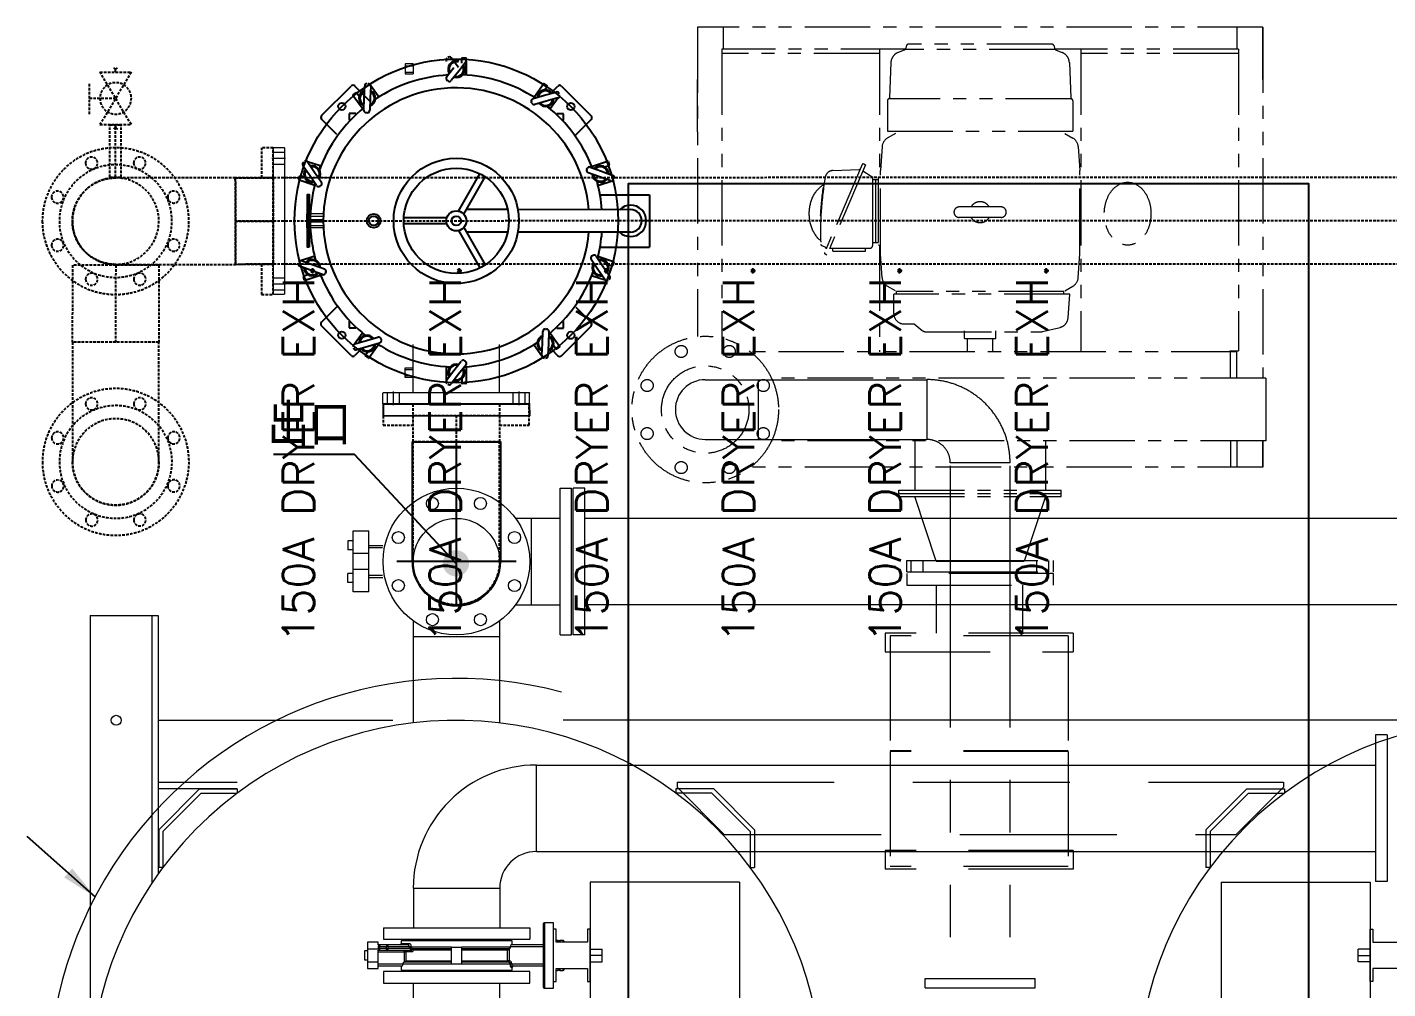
# Model space of a CAD drawing. Extents: x 0 to 160756, y 0 to 229247.
# Drawn here: x 54862 to 57461, y 101163 to 102999 of the extents above; entities that cross this region are included whole.
import ezdxf
from ezdxf.xclip import XClip

# ---------------------------------------------------------------- set-up
doc = ezdxf.new("R2010")
doc.units = 0
doc.header["$LTSCALE"] = 10
doc.header["$XCLIPFRAME"] = 2
for name, pattern in [('XCM7P30CDA$0$DASHED', [0.75, 0.5, -0.25]), ('XCM7Q30CDA-200K$0$ACAD_ISO04W100', [30, 24, -3, 0, -3]), ('XCM7Q30CDA-200K$0$CENTER', [50.8, 31.75, -6.35, 6.35, -6.35]), ('XCM7Q30CDA-200K$0$DASHED2', [9.525, 6.35, -3.175]), ('XCM7Q30CDA-200K$0$DASHEDX2', [1.5, 1, -0.5]), ('XCM7Q30CDA-200K$0$PHANTOM', [2.5, 1.25, -0.25, 0.25, -0.25, 0.25, -0.25]), ('XCM7Q30CDA-200K$0$PHANTOMX2', [5, 2.5, -0.5, 0.5, -0.5, 0.5, -0.5])]:
    doc.linetypes.add(name, pattern=pattern)
for name, color, linetype in [('H12設備棟3F$0$\uf4c9\ue50a', 252, 'Continuous'), ('XCM7P30CDA$0$U-CDA-PIPE', 252, 'Continuous'), ('XCM7P30CDA$0$U-CDA-TXT-01', 252, 'Continuous'), ('XCM7Q30CDA-200K$0$UER-FUTUER', 9, 'Continuous'), ('XCM7Q30CDA-200K$0$圖層1', 1, 'Continuous')]:
    doc.layers.add(name, color=color, linetype=linetype)
doc.styles.add('XCM7P30CDA$0$aa-txt', font='simplex.shx', dxfattribs={"width": 0.8, "bigfont": 'chineset.shx'})
doc.styles.add('XCM7Q30CDA-200K$0$Standard', font='txt.shx', dxfattribs={"bigfont": 'chineset.shx'})
doc.dimstyles.new('XCM7Q30CDA-200K$0$STANDARD', dxfattribs={"dimtxt": 0.18, "dimasz": 0.18, "dimexe": 0.18, "dimexo": 0.0625, "dimgap": 0.09, "dimtad": 0, "dimtih": 1, "dimtoh": 1, "dimdec": 4, "dimzin": 0, "dimdsep": 46, "dimtxsty": 'XCM7Q30CDA-200K$0$Standard', "dimcen": 0.09, "dimadec": 0, "dimazin": 0, "dimtfac": 1, "dimtdec": 4, "dimtofl": 0, "dimtmove": 0, "dimatfit": 3, "dimfxl": 1, "dimtolj": 1, "dimtzin": 0, "dimarcsym": 0})

# ---------------------------------------------------------------- blocks, each defined once
blk = doc.blocks.new('H12設備棟3F')
at = {"layer": 'H12設備棟3F$0$\uf4c9\ue50a'}
blk.add_lwpolyline([(57310.2, 100200.3), (57310.2, 102700.3), (56010.2, 102700.3), (56010.2, 100200.3)], close=True, dxfattribs=at)
blk = doc.blocks.new('XCM7Q30CDA-200K$0$A$C24B86186')
at = {"color": 1, "linetype": 'XCM7Q30CDA-200K$0$CENTER'}
for p, q in [((0, 113.903125), (0, -113.903125)), ((84.1375, 0), (-228.6, 0))]:
    blk.add_line(p, q, dxfattribs=at)
at = {"color": 0}
blk.add_lwpolyline([(0, -84.1375), (-228.6, -84.1375), (-228.6, 84.1375), (0, 84.1375)], dxfattribs=at)
blk.add_arc((0, 0), 84.1375, 270, 90, dxfattribs=at)
blk = doc.blocks.new('XCM7Q30CDA-200K$0$6F10K側')
at = {"layer": 'XCM7Q30CDA-200K$0$圖層1', "linetype": 'XCM7Q30CDA-200K$0$ACAD_ISO04W100', "lineweight": 13}
for p, q in [((20, 26), (20, 0)), ((260, 26), (260, 0))]:
    blk.add_line(p, q, dxfattribs=at)
at = {"layer": 'XCM7Q30CDA-200K$0$圖層1', "linetype": 'ByBlock', "lineweight": 13}
for p, q in [((0, 23), (0, 3)), ((280, 23), (280, 3))]:
    blk.add_line(p, q, dxfattribs=at)
at = {"layer": 'XCM7Q30CDA-200K$0$圖層1', "lineweight": 13}
for p, q in [((1, 24), (279, 24)), ((1, 2), (279, 2)), ((57.4, 2), (57.4, -89.8)), ((222.6, 2), (222.6, -89.8))]:
    blk.add_line(p, q, dxfattribs=at)
at = {"layer": 'XCM7Q30CDA-200K$0$圖層1', "linetype": 'XCM7Q30CDA-200K$0$DASHED2', "lineweight": 13}
for p, q in [((8.5, 24), (8.5, 2)), ((31.5, 24), (31.5, 2)), ((248.5, 24), (248.5, 2)), ((271.5, 24), (271.5, 2))]:
    blk.add_line(p, q, dxfattribs=at)
at = {"layer": 'XCM7Q30CDA-200K$0$圖層1', "linetype": 'ByBlock', "lineweight": 13}
for centre, start, end in [((1, 23), 90, 180), ((1, 3), 180, 270), ((279, 23), 0, 90), ((279, 3), 270, 0)]:
    blk.add_arc(centre, 1, start, end, dxfattribs=at)
blk = doc.blocks.new('XCM7Q30CDA-200K$0$A$C3A915B38')
at = {"lineweight": 20}
for p, q in [((32, 26.5), (0, 26.5)), ((0, 26.5), (0, 0)), ((32, 26.5), (32, 0)), ((32, 0), (0, 0))]:
    blk.add_line(p, q, dxfattribs=at)
at = {"linetype": 'XCM7Q30CDA-200K$0$DASHED2', "lineweight": 20}
for p, q in [((0, 22.2), (32, 22.2)), ((0, 4.2), (32, 4.2))]:
    blk.add_line(p, q, dxfattribs=at)
blk = doc.blocks.new('XCM7Q30CDA-200K$0$2分內牙')
at = {"lineweight": 18}
for p, q in [((0, 14.5), (0, 0)), ((19, 0), (0, 0)), ((18.5, 15), (0.5, 15)), ((19, 0), (19, 14.5))]:
    blk.add_line(p, q, dxfattribs=at)
at = {"linetype": 'XCM7Q30CDA-200K$0$DASHED2', "lineweight": 18}
for p, q in [((3.5, 15), (3.5, 0)), ((15.5, 15), (15.5, 0))]:
    blk.add_line(p, q, dxfattribs=at)
at = {"lineweight": 18}
for centre, start, end in [((0.5, 14.5), 90, 180), ((18.5, 14.5), 0, 90)]:
    blk.add_arc(centre, 0.5, start, end, dxfattribs=at)
blk = doc.blocks.new('XCM7Q30CDA-200K$0$_Dot')
at = {"color": 0, "linetype": 'ByBlock', "lineweight": -2}
blk.add_line((-0.5, 0), (-1, 0), dxfattribs=at)
at = {"color": 0, "linetype": 'ByBlock', "const_width": 0.5}
blk.add_lwpolyline([(-0.25, 0, 1), (0.25, 0, 1)], format="xyb", close=True, dxfattribs=at)
blk = doc.blocks.new('XCM7P30CDA$0$A$C16ced994')
at = {"color": 252, "linetype": 'XCM7P30CDA$0$DASHED'}
for p, q in [((-3239.2, 594), (-3239.1, 822.6)), ((-3073.9, 822.6), (-3074, 594)), ((-3889.5, 403.7), (-3889.4, 632.3)), ((-3724.2, 632.2), (-3724.3, 403.6)), ((-3074, 594), (-3239.2, 594)), ((-3296, 562), (-3239.1, 562)), ((-3296, 522), (-3296, 562)), ((-3239.1, 522), (-3239.1, 562)), ((-3073.9, 522), (-3073.9, 562)), ((-3073.9, 562), (-3017, 562)), ((-3017, 562), (-3017, 522)), ((-3017, 522), (-3296, 522)), ((-3724.3, 403.6), (-3889.5, 403.7)), ((-3528.3, 254.9), (-3528.3, 312.3)), ((-3528.3, 312.3), (-3506.3, 312.3)), ((-3506.3, 312.3), (-3506.4, 32.3)), ((-3806.9, 255.1), (-3578.3, 255)), ((-3806.7, 255.1), (-3578.1, 255)), ((-3578.3, 255), (-3578.4, 89.8)), ((-3578.1, 255), (-3578.1, 89.8)), ((-3506.3, 254.9), (-3528.3, 254.9)), ((-3578.4, 89.8), (-3807, 89.9)), ((-3578.1, 89.8), (-3806.7, 89.9)), ((-3506.4, 89.7), (-3528.4, 89.7)), ((-3528.4, 32.3), (-3528.4, 89.7)), ((-3506.4, 32.3), (-3528.4, 32.3)), ((-3777, -11.9), (-3837, -111.9)), ((-3777, -111.9), (-3837, -11.9)), ((-3837, -11.9), (-3777, -11.9)), ((-3807, -6.9), (-3810.5, -3.4)), ((-3807, -6.9), (-3803.5, -3.4)), ((-3807, -11.9), (-3807, -6.9)), ((-3857, -31.9), (-3857, -91.9)), ((-3807, -61.9), (-3857, -61.9)), ((-3837, -111.9), (-3777, -111.9)), ((-3807, -116.9), (-3810.6, -120.4)), ((-3807, -111.9), (-3807, -116.9)), ((-3807, -116.9), (-3803.5, -120.4))]:
    blk.add_line(p, q, dxfattribs=at)
for centre, radius in [((-3806.8, 632.3), 140), ((-3852.6, 743.2), 11.5), ((-3760.8, 743.1), 11.5), ((-3806.8, 632.3), 107.5), ((-3806.8, 632.3), 82.6), ((-3917.6, 678.3), 11.5), ((-3695.9, 678.1), 11.5), ((-3917.7, 586.4), 11.5), ((-3695.9, 586.3), 11.5), ((-3852.8, 521.4), 11.5), ((-3760.9, 521.4), 11.5), ((-3807, 172.5), 140), ((-3852.8, 283.4), 11.5), ((-3761, 283.3), 11.5), ((-3807, 172.5), 107.5), ((-3807, 172.5), 82.6), ((-3917.8, 218.5), 11.5), ((-3696.1, 218.4), 11.5), ((-3917.9, 126.7), 11.5), ((-3696.1, 126.5), 11.5), ((-3853, 61.7), 11.5), ((-3761.1, 61.6), 11.5), ((-3807, -61.9), 30)]:
    blk.add_circle(centre, radius, dxfattribs=at)
for centre, start, end in [((-3156.5, 822.6), 359.9843, 179.9843), ((-3806.8, 632.3), 359.9616, 179.9616), ((-3807, 172.5), 89.9616, 269.9616), ((-3806.7, 172.5), 89.9843, 269.9843)]:
    blk.add_arc(centre, 82.6, start, end, dxfattribs=at)
at = {"layer": 'XCM7P30CDA$0$U-CDA-PIPE', "color": 252, "linetype": 'XCM7P30CDA$0$DASHED'}
for p, q in [((-3073.9, 594), (-3239.1, 594)), ((-3239.1, 544), (-3239.1, 594)), ((-3156.5, 544), (-3156.5, 594)), ((-3073.9, 544), (-3073.9, 594)), ((-3073.9, 544), (-3239.1, 544)), ((-3724.6, 403.8), (-3889.8, 403.5)), ((-3889.5, 256.5), (-3889.8, 403.5)), ((-3806.9, 256.6), (-3807.2, 403.7)), ((-3724.3, 256.8), (-3724.6, 403.8)), ((-3724.3, 256.8), (-3889.5, 256.5)), ((-3578.4, 89.8), (-3578.3, 255)), ((-3578.3, 255), (-3506.3, 254.9)), ((-3578.1, 255), (-3578.1, 89.8)), ((-1145.6, 254.3), (-3578.1, 255)), ((-3506.4, 89.7), (-3506.3, 254.9)), ((-3578.4, 172.4), (-3506.4, 172.3)), ((-1145.6, 171.7), (-3578.1, 172.4)), ((-3817.9, 88.4), (-3796.2, 88.4)), ((-3817.9, 88.4), (-3817.9, -11.6)), ((-3807, 88.4), (-3807.1, -11.6)), ((-3796.2, 88.4), (-3796.2, -11.6)), ((-3578.4, 89.8), (-3506.4, 89.7)), ((-1145.6, 89.1), (-3578.1, 89.8)), ((-3817.9, -11.6), (-3796.2, -11.6))]:
    blk.add_line(p, q, dxfattribs=at)
blk = doc.blocks.new('XCM7P30CDA')
at = {"xscale": -1, "rotation": 180}
blk.add_blockref('XCM7P30CDA$0$A$C16ced994', (58838.2, 102801.6), dxfattribs=at)
at = {"layer": 'XCM7P30CDA$0$U-CDA-TXT-01', "style": 'XCM7P30CDA$0$aa-txt'}
for p in [(55410.2, 101824.5), (55690.4, 101824.5), (55970.6, 101824.5), (56250.8, 101824.5), (56531, 101824.5), (56811.2, 101824.5)]:
    blk.add_text('150A DRYER EXH.', height=60, rotation=90, dxfattribs=at).set_placement(p)
blk = doc.blocks.new('XCM7Q30CDA-200K$0$A$C3f8f34e0')
at = {"linetype": 'XCM7Q30CDA-200K$0$PHANTOM', "lineweight": 13, "ltscale": 10}
for p, q in [((540, 2146.3), (-540, 2146.3)), ((-540, 2146.3), (-540, 1555.5)), ((-490.5, 2146.3), (-490.5, 2104.3)), ((490.5, 2146.3), (490.5, 2104.3)), ((540, 2146.3), (540, 1476.3)), ((540, 2046.3), (540, 2146.3)), ((-140.5, 2111.8), (-141.9, 2106.2)), ((138, 2113.7), (-138, 2113.7)), ((140.5, 2111.8), (141.9, 2106.2)), ((-141.1, 2104.3), (-493.5, 2104.3)), ((-493.5, 2104.3), (-493.5, 1552.7)), ((-192.5, 2096.3), (-493.5, 2096.3)), ((-192.5, 2104.3), (-192.5, 1860.5)), ((-170.4, 2079.1), (-173.4, 2011.3)), ((-144.9, 2102.8), (-156.6, 2098.3)), ((142.5, 2103.7), (-142.5, 2103.7)), ((493.5, 2104.3), (141.1, 2104.3)), ((144.9, 2102.8), (156.6, 2098.3)), ((170.4, 2079.1), (173.4, 2011.3)), ((192.5, 2104.3), (192.5, 1526.3)), ((493.5, 2096.3), (192.5, 2096.3)), ((493.5, 2104.3), (493.5, 1528.3)), ((-540, 1946.3), (-540, 2046.3)), ((-177.1, 2006.1), (-177.1, 1947.7)), ((173.5, 2009.7), (-173.5, 2009.7)), ((177.1, 2006.1), (177.1, 1947.7)), ((-161.5, 1943.5), (-177.3, 1934.4)), ((-177.1, 1947.7), (177.1, 1947.7)), ((161.5, 1943.5), (177.3, 1934.4)), ((-187.2, 1918.5), (-190.5, 1872.7)), ((187.3, 1918.5), (190.5, 1872.7)), ((-225.3, 1884.1), (-297.2, 1716.3)), ((-218.9, 1883.8), (-292.5, 1711.9)), ((-281.5, 1872.7), (-230.4, 1875)), ((-223.9, 1872), (-208.3, 1862)), ((-222.4, 1885.3), (-218.9, 1883.8)), ((-190.5, 1713.7), (-190.5, 1872.7)), ((190.5, 1713.7), (190.5, 1872.7)), ((-205, 1730.5), (-205, 1856)), ((-205, 1855.3), (-195, 1855.3)), ((-200, 1855.3), (-200, 1735.3)), ((-195, 1860.3), (-190.5, 1860.7)), ((-195, 1860.3), (-195, 1730.3)), ((-300, 1841), (-298.8, 1840.8)), ((40, 1803.2), (-40, 1803.2)), ((-305.2, 1787.1), (-304, 1787)), ((40, 1783.2), (-40, 1783.2)), ((-302.5, 1729.4), (-295.1, 1726.1)), ((-287.2, 1724.3), (-211.2, 1724.3)), ((-281, 1718.5), (-281, 1724.3)), ((-281, 1718.5), (-219, 1718.5)), ((-219, 1718.5), (-219, 1724.3)), ((-205, 1735.3), (-195, 1735.3)), ((-190.5, 1729.8), (-195, 1730.3)), ((-192.5, 1730), (-192.5, 1526.3)), ((-296, 1713.4), (-292.5, 1711.9)), ((-187.2, 1667.9), (-190.5, 1713.7)), ((187.3, 1667.9), (190.5, 1713.7)), ((-161.5, 1642.9), (-177.3, 1652)), ((160, 1641.7), (-160, 1641.7)), ((-160, 1638.7), (-160, 1641.7)), ((160, 1638.7), (160, 1641.7)), ((161.5, 1642.9), (177.3, 1652)), ((-165, 1599.7), (-165, 1636.7)), ((171.1, 1636.7), (-165, 1636.7)), ((167.9, 1591.3), (171.1, 1636.7)), ((-145, 1579.7), (-126, 1579.7)), ((-126, 1579.7), (-110.8, 1567.4)), ((-103.2, 1564.7), (115.7, 1564.7)), ((-30, 1551.7), (-30, 1566.7)), ((30, 1551.7), (30, 1566.7)), ((119, 1565.1), (152.7, 1573.3)), ((-30, 1551.7), (30, 1551.7)), ((-24, 1526.3), (-24, 1551.7)), ((24, 1526.3), (24, 1551.7)), ((490, 1526.3), (-438.4, 1526.3)), ((476.8, 1528.3), (493.5, 1528.3)), ((476.8, 1528.3), (476.8, 1526.3)), ((478, 1476.3), (478, 1526.3)), ((490, 1476.3), (490, 1526.3)), ((545.6, 1476.3), (-398.5, 1476.3)), ((545.6, 1476.3), (545.6, 1356.3)), ((545.6, 1356.3), (-398.5, 1356.3)), ((-125, 1356.3), (-125, 1262.3)), ((125, 1356.3), (125, 1262.3)), ((478, 1356.3), (478, 1306.3)), ((490, 1356.3), (490, 1306.3)), ((540, 1356.3), (540, 1306.3)), ((540, 1306.3), (540, 1356.3)), ((540, 1306.3), (-438.4, 1306.3)), ((-155, 1262.3), (155, 1262.3)), ((-155, 1250.3), (-155, 1262.3)), ((-155, 1256.3), (155, 1256.3)), ((-155, 1250.3), (155, 1250.3)), ((155, 1250.3), (155, 1262.3))]:
    blk.add_line(p, q, dxfattribs=at)
at = {"linetype": 'XCM7Q30CDA-200K$0$PHANTOMX2', "lineweight": 13, "ltscale": 20}
for p, q in [((-525, 1473.3), (-423, 1473.3)), ((-423, 1359.3), (-423, 1473.3)), ((-422.6, 1473.3), (-101.6, 1473.3)), ((-101.6, 1473.5), (-101.6, 1359.2)), ((-525, 1359.3), (-423, 1359.3)), ((-423, 1359.3), (-101.6, 1359.3)), ((57.2, 1314.7), (-57.1, 1314.7)), ((-57, 1309), (-57, 330)), ((57, 1309), (57, 330))]:
    blk.add_line(p, q, dxfattribs=at)
at = {"linetype": 'Continuous', "lineweight": 13}
for p, q in [((-802.2, 1266), (-780.2, 1266)), ((-802.2, 986), (-802.2, 1266)), ((-780.2, 986), (-780.2, 1266)), ((-755.2, 1266), (-777.2, 1266)), ((-777.2, 986), (-777.2, 1266)), ((-755.2, 986), (-755.2, 1266)), ((-802.2, 1208.6), (-887.2, 1208.6)), ((-857.2, 1208.6), (-857.2, 1043.4)), ((847.8, 1208.5), (-755.2, 1208.5)), ((-1197.5, 1184.5), (-1167.2, 1184.5)), ((-1197.5, 1141.2), (-1197.5, 1184.5)), ((-1167.2, 1141.2), (-1167.2, 1184.5)), ((-1207.5, 1165.7), (-1207.5, 1148.7)), ((-1197.5, 1165.7), (-1207.5, 1165.7)), ((-1197.5, 1148.7), (-1207.5, 1148.7)), ((-1140.6, 1156.3), (-1167.2, 1156.3)), ((-1140.6, 1156.3), (-1167.2, 1156.3)), ((-1141.1, 1152.5), (-1167.2, 1152.5)), ((-1141.1, 1152.5), (-1167.2, 1152.5)), ((-1167.2, 1141.2), (-1197.5, 1141.2)), ((-1197.5, 1110.8), (-1197.5, 1141.2)), ((-1167.2, 1110.8), (-1167.2, 1141.2)), ((-1207.5, 1086.3), (-1207.5, 1103.3)), ((-1197.5, 1103.3), (-1207.5, 1103.3)), ((-1167.2, 1110.8), (-1197.5, 1110.8)), ((-1197.5, 1068), (-1197.5, 1110.8)), ((-1167.2, 1068), (-1167.2, 1110.8)), ((-1141.1, 1099.5), (-1167.2, 1099.5)), ((-1141.1, 1099.5), (-1167.2, 1099.5)), ((-1167.2, 1095.7), (-1140.6, 1095.7)), ((-1167.2, 1095.7), (-1140.6, 1095.7)), ((-1197.5, 1086.3), (-1207.5, 1086.3)), ((-1167.2, 1068), (-1197.5, 1068)), ((-887.2, 1043.4), (-802.2, 1043.4)), ((847.8, 1043.5), (-755.2, 1043.5)), ((-1082.7, 1012.9), (-1082.7, 818.1)), ((-917.7, 1012.9), (-917.7, 818.1)), ((-1082.8, 983), (-917.6, 983)), ((-802.2, 986), (-780.2, 986)), ((-755.2, 986), (-777.2, 986)), ((-834.7, 433.5), (-834.7, 314.5)), ((-814.7, 436.5), (-831.7, 436.5)), ((-831.7, 436.5), (-831.7, 311.5)), ((-814.7, 311.5), (-814.7, 436.5)), ((-809.7, 424), (-814.7, 424)), ((-809.7, 399), (-809.7, 424)), ((-744.7, 424), (-749.7, 424)), ((-749.7, 424), (-749.7, 399)), ((-744.7, 324), (-744.7, 424)), ((745.1, 424), (750.1, 424)), ((745.1, 324), (745.1, 424)), ((750.1, 424), (750.1, 399)), ((-1149.7, 399), (-1169.7, 399)), ((-1169.7, 399), (-1169.7, 386)), ((-1149.7, 394), (-1149.7, 399)), ((-1146.7, 394), (-1149.7, 394)), ((-1149.7, 391), (-1149.7, 387)), ((-1149.7, 391), (-1147.2, 391)), ((-1147.2, 391), (-1134.1, 391)), ((-1147.2, 387), (-1147.2, 391)), ((-1145.7, 394), (-1146.7, 394)), ((-1132.6, 394), (-1145.7, 394)), ((-1134.1, 391), (-1134.1, 387)), ((-1134.1, 391), (-1130.4, 391)), ((-1131.1, 394), (-1132.6, 394)), ((-1093, 394), (-1131.1, 394)), ((-1130.4, 387), (-1130.4, 391)), ((-1130.4, 391), (-1090.3, 391)), ((-1105.7, 402), (-1105.7, 397)), ((-893.7, 402), (-1105.7, 402)), ((-1105.6, 397), (-1090.4, 397)), ((-1090.3, 391), (-1090.3, 390)), ((-1090.3, 391), (-1087.1, 391)), ((-1090.3, 390), (-1087.1, 390)), ((-1087.1, 391), (-1087.1, 390)), ((-1009.7, 390), (-1087.1, 390)), ((-1009.7, 390), (-989.7, 390)), ((-1009.7, 358), (-1009.7, 390)), ((-896.7, 390), (-989.7, 390)), ((-989.7, 358), (-989.7, 390)), ((-896.7, 390), (-896.7, 391)), ((-896.7, 391), (-834.7, 391)), ((-834.7, 394), (-896, 394)), ((-893.7, 394), (-893.7, 402)), ((-806.6, 402.5), (-809.7, 402.5)), ((-749.7, 399), (-809.7, 399)), ((-806.7, 399), (-806.7, 402.5)), ((-804.7, 400.5), (-804.7, 399)), ((-796.6, 402.5), (-802.7, 402.5)), ((-802.7, 402.5), (-802.7, 399)), ((-796.7, 402.5), (-796.7, 399)), ((-794.7, 399), (-794.7, 400.5)), ((750.1, 399), (810.1, 399)), ((-1169.7, 382.5), (-1175.7, 382.5)), ((-1175.7, 382.5), (-1175.7, 365.5)), ((-1175.7, 365.5), (-1169.7, 365.5)), ((-1149.5, 386), (-1169.7, 386)), ((-1169.7, 386), (-1169.7, 362)), ((-1147.2, 387), (-1149.7, 387)), ((-1149.7, 362), (-1149.7, 384)), ((-1149.7, 384), (-1146.7, 384)), ((-1149.7, 381), (-1099.8, 381)), ((-1134.1, 387), (-1147.2, 387)), ((-1146.7, 384), (-1145.7, 384)), ((-1145.7, 384), (-1132.6, 384)), ((-1134.1, 387), (-1130.4, 387)), ((-1132.6, 384), (-1131.1, 384)), ((-1131.1, 384), (-1087.9, 384)), ((-1089.5, 387), (-1130.4, 387)), ((-1099.8, 381), (-1099.8, 384)), ((-1099.8, 381), (-1096.9, 381)), ((-1099.8, 381), (-1099.8, 361)), ((-1096.9, 381), (-1096.9, 363.9)), ((-1085.4, 381), (-1096.9, 381)), ((-1096.9, 363.9), (-1009.7, 363.9)), ((-1084.5, 387), (-1009.7, 387)), ((-1009.7, 384.1), (-1082.4, 384.1)), ((-989.7, 387), (-899.2, 387)), ((-902.4, 384.1), (-989.7, 384.1)), ((-989.7, 363.9), (-902.4, 363.9)), ((-902.4, 363.9), (-902.4, 384.1)), ((-899.5, 363.9), (-902.4, 363.9)), ((-899.5, 363.9), (-900, 361)), ((-899.2, 387), (-899.5, 387)), ((-899.5, 387), (-899.5, 363.9)), ((-744.7, 386), (-721.7, 386)), ((-721.7, 374), (-744.7, 374)), ((-721.7, 374), (-721.7, 386)), ((-721.7, 362), (-721.7, 374)), ((745.1, 386), (722.1, 386)), ((722.1, 374), (722.1, 386)), ((722.1, 374), (745.1, 374)), ((722.1, 362), (722.1, 374)), ((-1169.7, 362), (-1149.7, 362)), ((-1169.7, 362), (-1169.7, 349)), ((-1169.7, 349), (-1149.7, 349)), ((-1149.7, 349), (-1149.7, 362)), ((-1102.7, 357), (-1149.7, 357)), ((-1149.7, 354), (-1103.4, 354)), ((-1105.7, 354), (-1105.7, 346)), ((-1105.7, 346), (-893.7, 346)), ((-1102.7, 358), (-1102.7, 357)), ((-1102.7, 358), (-1009.7, 358)), ((-1009.7, 361), (-1100.1, 361)), ((-1100.1, 361), (-1099.8, 361)), ((-1009.7, 358), (-989.7, 358)), ((-900, 361), (-989.7, 361)), ((-989.7, 358), (-897.2, 358)), ((-897.2, 357), (-897.2, 358)), ((-894.3, 358), (-897.2, 358)), ((-894.3, 357), (-897.2, 357)), ((-893.8, 351), (-895.9, 351)), ((-894.3, 358), (-894.3, 357)), ((-834.7, 357), (-894.3, 357)), ((-893.7, 346), (-893.7, 351)), ((-892.9, 354), (-834.7, 354)), ((-809.7, 349), (-749.7, 349)), ((-809.7, 324), (-809.7, 349)), ((-809.7, 345.5), (-806.6, 345.5)), ((-806.7, 349), (-806.7, 345.5)), ((-804.7, 349), (-804.7, 347.5)), ((-802.7, 349), (-802.7, 345.5)), ((-802.7, 345.5), (-796.6, 345.5)), ((-796.7, 349), (-796.7, 345.5)), ((-794.7, 347.5), (-794.7, 349)), ((-749.7, 349), (-749.7, 324)), ((-744.7, 362), (-721.7, 362)), ((745.1, 362), (722.1, 362)), ((750.1, 349), (750.1, 324)), ((810.1, 349), (750.1, 349)), ((-814.7, 324), (-809.7, 324)), ((-749.7, 324), (-744.7, 324)), ((750.1, 324), (745.1, 324)), ((-831.7, 311.5), (-814.7, 311.5))]:
    blk.add_line(p, q, dxfattribs=at)
at = {"linetype": 'XCM7Q30CDA-200K$0$PHANTOM', "lineweight": 13, "ltscale": 20}
for p, q in [((-84.2, 1126.9), (-125, 1250.3)), ((125, 1250.3), (84.2, 1126.9)), ((-140, 1128.3), (140, 1128.3)), ((-140, 1106.3), (-140, 1128.3)), ((-131.5, 1106.3), (-131.5, 1128.3)), ((-108.5, 1106.3), (-108.5, 1128.3)), ((-84.2, 1126.9), (84.2, 1126.9)), ((108.5, 1106.3), (108.5, 1128.3)), ((131.5, 1106.3), (131.5, 1128.3)), ((140, 1106.3), (140, 1128.3)), ((-140, 1106.3), (140, 1106.3))]:
    blk.add_line(p, q, dxfattribs=at)
at = {"linetype": 'XCM7Q30CDA-200K$0$DASHEDX2', "lineweight": 13, "ltscale": 20}
for p, q in [((140, 1103.3), (-140, 1103.3)), ((-140, 1103.3), (-140, 1081.3)), ((140, 1081.3), (140, 1103.3)), ((-140, 1081.3), (140, 1081.3)), ((-84, 1081.3), (-84, 989.5)), ((81, 1081.3), (81, 989.5)), ((-181.1, 989.5), (-181.1, 953.5)), ((177.9, 989.5), (-181.1, 989.5)), ((177.9, 989.5), (177.9, 953.5)), ((168.4, 984.5), (-171.6, 984.5)), ((-171.6, 984.5), (-171.6, 764.5)), ((168.4, 984.5), (168.4, 764.5)), ((-181.1, 953.5), (177.9, 953.5)), ((168.4, 764.5), (-171.6, 764.5)), ((168.4, 763.5), (-171.6, 763.5)), ((-171.6, 763.5), (-171.6, 543.5)), ((168.4, 763.5), (168.4, 543.5)), ((-181.1, 574.5), (-181.1, 538.5)), ((177.9, 574.5), (-181.1, 574.5)), ((177.9, 574.5), (177.9, 538.5)), ((177.9, 538.5), (-181.1, 538.5)), ((168.4, 543.5), (-171.6, 543.5))]:
    blk.add_line(p, q, dxfattribs=at)
at = {"lineweight": 13}
for p, q in [((-1699.7, 1023), (-1699.7, 255)), ((-1699.7, 1023), (-1569.7, 1023)), ((-1581.7, 1023), (-1581.7, 512.2)), ((-1569.7, 1023), (-1569.7, 529.5)), ((-1568.7, 822.9), (-1121.8, 822.9)), ((870.4, 822.9), (-796.2, 822.9)), ((777.1, 795), (755.1, 795)), ((755.1, 795), (755.1, 515)), ((777.1, 795), (777.1, 515)), ((-847.4, 572.4), (-847.4, 737.6)), ((-847.4, 737.6), (755.1, 737.6)), ((-1568.7, 704.9), (-1418.7, 704.9)), ((-1568.7, 692.9), (-1418.7, 692.9)), ((-1568.7, 614), (-1490.8, 691.9)), ((-1560.7, 610.7), (-1487.5, 683.9)), ((-1490.8, 691.9), (-1418.7, 691.9)), ((-1487.5, 683.9), (-1418.7, 683.9)), ((-1418.7, 691.9), (-1418.7, 683.9)), ((-1568.7, 614), (-1568.7, 541.9)), ((-1560.7, 610.7), (-1560.7, 541.9)), ((-847.4, 572.4), (755.1, 572.4)), ((-1560.7, 541.9), (-1568.7, 541.9)), ((-1082.5, 502.6), (-917.5, 502.6)), ((-1082.3, 502.8), (-1082.3, 427)), ((-917.3, 502.8), (-917.3, 427)), ((777.1, 515), (755.1, 515)), ((-1139.7, 427), (-1139.7, 405)), ((-1139.7, 427), (-859.7, 427)), ((-859.7, 427), (-859.7, 405)), ((-1139.7, 405), (-859.7, 405)), ((-859.7, 343), (-1139.7, 343)), ((-1139.7, 343), (-1139.7, 321)), ((-859.7, 321), (-859.7, 343)), ((-1139.7, 321), (-859.7, 321)), ((-1082.3, 266), (-1082.3, 321)), ((-917.3, 266), (-917.3, 321))]:
    blk.add_line(p, q, dxfattribs=at)
at = {"linetype": 'XCM7Q30CDA-200K$0$DASHEDX2', "lineweight": 13, "ltscale": 30}
for p, q in [((-578.7, 705.1), (579.1, 705.1)), ((-578.7, 705.1), (-578.7, 695.1)), ((579.1, 705.1), (579.1, 695.1)), ((-508.8, 691.9), (-580.9, 691.9)), ((-580.9, 691.9), (-580.9, 683.9)), ((-512.1, 683.9), (-580.9, 683.9)), ((-488.7, 605.1), (-578.7, 695.1)), ((-438.9, 610.7), (-512.1, 683.9)), ((-430.9, 614), (-508.8, 691.9)), ((431.3, 614), (509.2, 691.9)), ((439.3, 610.7), (512.5, 683.9)), ((489.1, 605.1), (579.1, 695.1)), ((509.2, 691.9), (581.3, 691.9)), ((512.5, 683.9), (581.3, 683.9)), ((581.3, 691.9), (581.3, 683.9)), ((-488.7, 605.1), (489.1, 605.1)), ((-438.9, 610.7), (-438.9, 541.9)), ((-430.9, 614), (-430.9, 541.9)), ((431.3, 614), (431.3, 541.9)), ((439.3, 610.7), (439.3, 541.9)), ((-438.9, 541.9), (-430.9, 541.9)), ((439.3, 541.9), (431.3, 541.9))]:
    blk.add_line(p, q, dxfattribs=at)
at = {"lineweight": 13, "ltscale": 20}
for p, q in [((-744.7, 514), (-744.7, 234)), ((-459.7, 514), (-744.7, 514)), ((-459.7, 514), (-459.7, 234)), ((460.1, 514), (460.1, 234)), ((460.1, 514), (745.1, 514)), ((745.1, 514), (745.1, 234))]:
    blk.add_line(p, q, dxfattribs=at)
at = {"lineweight": 13, "ltscale": 30}
for p, q in [((-105, 330), (105, 330)), ((-105, 312), (-105, 330)), ((-105, 312), (105, 312)), ((105, 312), (105, 330))]:
    blk.add_line(p, q, dxfattribs=at)
at = {"linetype": 'Continuous', "lineweight": 13, "flags": 128}
for points in [[(-1145.7, 394), (-1146.2, 393.8), (-1146.7, 393.1), (-1147.1, 392.1), (-1147.2, 391)], [(-1132.6, 394), (-1133.2, 393.8), (-1133.7, 393.1), (-1134, 392.1), (-1134.1, 391)], [(-1090.4, 397), (-1089.2, 396.5), (-1088.1, 395.3), (-1087.4, 393.3), (-1087.2, 392.2), (-1087.1, 391)], [(-1090.3, 390), (-1090.1, 388.4), (-1089.5, 387)], [(-1087.1, 390), (-1087, 389.2), (-1086.6, 388.5)], [(-896, 394), (-896.2, 393.8), (-896.4, 393.3), (-896.6, 392.5), (-896.6, 391.6), (-896.7, 391)], [(-1147.2, 387), (-1147.1, 385.9), (-1146.7, 384.9), (-1146.2, 384.2), (-1145.7, 384)], [(-1132.6, 384), (-1133.2, 384.2), (-1133.7, 384.9), (-1134, 385.9), (-1134.1, 387)], [(-1085.6, 385.5), (-1087.6, 386), (-1089.5, 387)], [(-1103.4, 354), (-1103.1, 354.2), (-1102.9, 354.7), (-1102.8, 355.5), (-1102.7, 356.4), (-1102.7, 357)], [(-895.9, 351), (-896.3, 351.5), (-896.8, 352.8), (-897.1, 354.7), (-897.2, 357)]]:
    blk.add_lwpolyline(points, dxfattribs=at)
at = {"linetype": 'XCM7Q30CDA-200K$0$PHANTOM', "lineweight": 13, "ltscale": 10}
for centre, radius in [((-525, 1416.3), 140), ((-570.9, 1527.2), 11.5), ((-479.1, 1527.2), 11.5), ((-525, 1416.3), 83.5), ((-635.9, 1462.2), 11.5), ((-414.1, 1462.2), 11.5), ((-635.9, 1370.4), 11.5), ((-414.1, 1370.4), 11.5), ((-570.9, 1305.5), 11.5), ((-479.1, 1305.5), 11.5)]:
    blk.add_circle(centre, radius, dxfattribs=at)
at = {"linetype": 'Continuous', "lineweight": 13}
for centre, radius in [((-1000.2, 1126), 140), ((-1046.1, 1236.9), 11.5), ((-954.3, 1236.9), 11.5), ((-1000.2, 1126), 82.6), ((-1111.1, 1171.9), 11.5), ((-889.3, 1171.9), 11.5), ((-1111.1, 1080.1), 11.5), ((-889.3, 1080.1), 11.5), ((-1046.1, 1015.1), 11.5), ((-954.3, 1015.1), 11.5)]:
    blk.add_circle(centre, radius, dxfattribs=at)
at = {"lineweight": 13}
blk.add_circle((-1649.9, 823), 9.5, dxfattribs=at)
at = {"linetype": 'XCM7Q30CDA-200K$0$PHANTOM', "lineweight": 13, "ltscale": 10}
for centre, radius, start, end in [((-146.7, 2107.5), 5, 291.0728, 345.9638), ((-138, 2111.1), 2.6, 90, 165.9638), ((138, 2111.1), 2.6, 14.0362, 90), ((146.7, 2107.5), 5, 194.0362, 248.9272), ((-148.8, 2078.1), 21.6, 111.0727, 177.4286), ((148.8, 2078.1), 21.6, 2.5714, 68.9273), ((-173.5, 2006.1), 3.6, 90.4212, 180), ((-175.4, 2011.4), 2, 290.1336, 357.4289), ((175.4, 2011.4), 2, 182.5711, 249.8664), ((173.5, 2006.1), 3.6, 360, 89.5788), ((-167.3, 1917.1), 20, 119.9151, 175.8811), ((167.3, 1917.1), 20, 4.1189, 60.0849), ((-280.8, 1857.6), 15.2, 92.5814, 170.005), ((-230.5, 1877), 2, 272.5815, 336.8123), ((-223.3, 1883.2), 2.2, 66.8121, 156.8119), ((295.2, 1756.1), 600, 170.0014, 182.2822), ((-212.2, 1856), 7.2, 0, 57.4536), ((295.2, 1756.1), 601.2, 171.8776, 177.0403), ((-40, 1793.2), 10, 90, 270), ((0, 1793.2), 20, 30, 150), ((40, 1793.2), 10, 270, 90), ((0, 1793.2), 20, 210, 330), ((-301.2, 1732.3), 3.2, 182.2823, 245.8121), ((-295.2, 1715.4), 2.2, 156.812, 246.8121), ((-296, 1724.2), 2, 336.812, 65.812), ((-211.2, 1730.5), 6.2, 270, 0.0001), ((-167.3, 1669.4), 20, 184.1188, 240.0849), ((167.3, 1669.4), 20, 299.9151, 355.8812), ((-145, 1599.7), 20, 180, 270), ((148, 1592.7), 20, 283.6494, 356.0103), ((-103.2, 1576.8), 12.1, 231.015, 269.9999), ((115.7, 1579), 14.3, 270.0001, 283.6495)]:
    blk.add_arc(centre, radius, start, end, dxfattribs=at)
at = {"lineweight": 13, "ltscale": 30}
blk.add_arc((-525, 1416.3), 57, 90, 270, dxfattribs=at)
at = {"linetype": 'XCM7Q30CDA-200K$0$PHANTOMX2', "lineweight": 13, "ltscale": 20}
for radius in [158.8, 44.5]:
    blk.add_arc((-101.6, 1314.7), radius, 0, 90, dxfattribs=at)
at = {"lineweight": 13, "ltscale": 50}
blk.add_arc((-999.8, 123), 780, 75.1428, 284.8572, dxfattribs=at)
at = {"lineweight": 13}
for centre, radius, start, end in [((-999.8, 123), 700, 229.9129, 220.1186), ((1000.1, 123.1), 700, 319.8814, 310.0871), ((-847.5, 502.6), 235, 89.9654, 180), ((-847.4, 502.3), 70.1, 90, 179.7201)]:
    blk.add_arc(centre, radius, start, end, dxfattribs=at)
at = {"linetype": 'Continuous', "lineweight": 13}
for centre, radius, start, end in [((-831.7, 433.5), 3, 90.0187, 180), ((-1146.7, 391), 3, 90, 180), ((-1133.8, 391.7), 3.55, 348.6309, 40.3907), ((-1108.7, 397), 3, 270, 359.7636), ((-1093.3, 396.9), 2.9, 276.4929, 2.3779), ((-1093.3, 391.1), 2.95, 358.7054, 83.8874), ((-899.7, 390), 3.03, 278.5929, 359.3404), ((-806.7, 400.5), 2, 0, 90.0179), ((-802.7, 400.5), 2, 90.0179, 180), ((-796.7, 400.5), 2, 0, 90.0179), ((-1146.7, 387), 3, 180, 270), ((-1133.8, 386.3), 3.55, 319.6093, 11.3691), ((-1099.9, 381.1), 2.95, 358.9439, 88.9009), ((-1101, 365.1), 4.2, 285.9627, 344.255), ((-1081.2, 374.3), 15.2, 111.0254, 123.429), ((-1088.1, 386.8), 2.8, 272.7153, 333.424), ((-1088.2, 381.2), 2.8, 355.7064, 84.9394), ((-1084, 390), 2.99, 209.9699, 260.9854), ((-1083.5, 385.2), 2.09, 117.7308, 170.3443), ((-1086.5, 379.5), 6.09, 48.5578, 81.5846), ((-1086.2, 384.7), 3.8, 281.9243, 350.4479), ((-1085.3, 384.3), 2.89, 356.2346, 73.1756), ((-898.4, 383), 4.15, 105.567, 164.6508), ((-899.5, 363.9), 2.95, 178.8478, 259.4398), ((-900.4, 357.9), 6.06, 0.7866, 81.6495), ((-1099.7, 358), 3.03, 98.5929, 179.3404), ((-900.3, 357.9), 3.1, 2.2813, 83.8474), ((-892.9, 351), 2.97, 90.6019, 180.5895), ((-891.5, 356.5), 2.86, 169.7805, 240.7051), ((-890.7, 351), 3, 90, 179.6051), ((-806.7, 347.5), 2, 270.0179, 0), ((-802.7, 347.5), 2, 180, 270.0179), ((-796.7, 347.5), 2, 270.0179, 0), ((-831.7, 314.5), 3, 180, 270.0187)]:
    blk.add_arc(centre, radius, start, end, dxfattribs=at)
at = {"linetype": 'XCM7Q30CDA-200K$0$PHANTOM', "lineweight": 13, "ltscale": 10, "extrusion": (0, 0, -1)}
blk.add_ellipse((-281.7, 1790.3), major_axis=(0, 60), ratio=0.74321, start_param=3.684759, end_param=5.92773, dxfattribs=at)
at = {"linetype": 'XCM7Q30CDA-200K$0$PHANTOM', "lineweight": 13, "ltscale": 10}
blk.add_ellipse((281.7, 1790.3), major_axis=(0, 60), ratio=0.74321, dxfattribs=at)
at = {"lineweight": 13, "insert": (-1201.1, 1427), "char_height": 80, "width": 1570.211, "attachment_point": 3, "style": 'XCM7Q30CDA-200K$0$Standard'}
blk.add_mtext('出口', dxfattribs=at)
at = {"lineweight": 13}
blk.add_leader([(-1001.1, 1122.8), (-1194.5, 1330.8), (-1349.6, 1330.8)], dimstyle='XCM7Q30CDA-200K$0$STANDARD', override={"dimasz": 50, "dimtad": 0, "dimldrblk": 'XCM7Q30CDA-200K$0$_Dot'}, dxfattribs=at)
at = {"linetype": 'Continuous', "lineweight": 13}
blk.add_leader([(-1689.2, 485), (-1819.8, 600.8)], dimstyle='XCM7Q30CDA-200K$0$STANDARD', override={"dimtxt": 50, "dimasz": 70, "dimexo": 10, "dimgap": 10, "dimdle": 2.62089e-305}, dxfattribs=at)
blk = doc.blocks.new('XCM7Q30CDA-200K')
at = {"layer": 'XCM7Q30CDA-200K$0$UER-FUTUER'}
for p, q in [((55663.2, 102904.6), (55677.4, 102922.7)), ((55686.3, 102922.7), (55672.1, 102940.8)), ((55700.6, 102933.7), (55686.4, 102915.6)), ((55692.3, 102930.9), (55692.3, 102939.3)), ((55699.9, 102940.2), (55693.2, 102940.2)), ((55700.9, 102937.4), (55693.2, 102940.2)), ((55700.9, 102909.6), (55700.9, 102939.3)), ((55701.1, 102909.6), (55701.1, 102934.4)), ((55666.4, 102908.7), (55663.7, 102908.7)), ((55665.6, 102896.7), (55664.1, 102897.9)), ((55686.4, 102915.6), (55672.3, 102897.6)), ((55700.1, 102908.6), (55693.7, 102908.6)), ((55424.5, 102830.5), (55481.1, 102887.1)), ((55484.7, 102870.3), (55490.1, 102874.2)), ((55485.6, 102867.4), (55490.1, 102874.2)), ((55517.4, 102857.8), (55488.2, 102887.1)), ((55500.4, 102874.9), (55488.2, 102887.1)), ((55496.3, 102867.3), (55491.4, 102874)), ((55506, 102864.1), (55506.8, 102887.1)), ((55518.3, 102886.7), (55517.5, 102863.7)), ((55532.8, 102867.4), (55518.3, 102887.5)), ((55831, 102867.3), (55848.4, 102891.3)), ((55847.3, 102889.8), (55855.2, 102887.6)), ((55849.8, 102891.5), (55855.2, 102887.6)), ((55850.5, 102879.5), (55855.4, 102886.3)), ((55850.5, 102869.4), (55872.6, 102875.6)), ((55863.5, 102874.8), (55875.7, 102887)), ((55863.5, 102874.8), (55875.7, 102887)), ((55882.7, 102887), (55939.3, 102830.4)), ((55501.9, 102844.9), (55484.4, 102868.9)), ((55505.3, 102846.3), (55503.2, 102844.7)), ((55505.2, 102841.2), (55506, 102864.1)), ((55517.5, 102863.7), (55516.6, 102840.8)), ((55532.6, 102866.1), (55527.4, 102862.3)), ((55825.7, 102855.3), (55825.1, 102857.1)), ((55828.4, 102863.1), (55850.5, 102869.4)), ((55833.3, 102864.5), (55831.2, 102866)), ((55853.7, 102858.3), (55831.6, 102852)), ((55875.7, 102864.6), (55853.7, 102858.3)), ((55860.6, 102844.6), (55855.4, 102848.4)), ((55861.9, 102844.8), (55876.5, 102864.9)), ((55453.8, 102794.2), (55424.5, 102823.5)), ((55453.8, 102794.2), (55424.5, 102823.5)), ((55490, 102834.3), (55477.3, 102834.3)), ((55477.3, 102834.3), (55477.3, 102821.6)), ((55511.7, 102836.2), (55509.8, 102836.2)), ((55886.5, 102834.2), (55873.8, 102834.2)), ((55886.5, 102821.5), (55886.5, 102834.2)), ((55910, 102794.1), (55939.3, 102823.3)), ((55910, 102794.1), (55939.3, 102823.3)), ((55421.5, 102734.4), (55397.9, 102742.1)), ((55398.5, 102741.4), (55411.3, 102722.4)), ((55942.2, 102734.3), (55970.4, 102743.4)), ((55968.6, 102742.9), (55973.7, 102736.5)), ((55971.6, 102742.8), (55973.7, 102736.5)), ((55380.9, 102708.4), (55383, 102714.8)), ((55383.3, 102706.6), (55383, 102714.8)), ((55392.1, 102712.8), (55384.2, 102715.4)), ((55401.8, 102716), (55388.9, 102735)), ((55414.6, 102696.9), (55401.8, 102716)), ((55411.3, 102722.4), (55424.1, 102703.3)), ((55422.1, 102733.2), (55420.2, 102727.1)), ((55686, 102648.3), (55727, 102719.4)), ((55930.8, 102727.7), (55931.5, 102729.5)), ((55955.3, 102713.7), (55933.7, 102721.5)), ((55937.6, 102732.3), (55959.2, 102724.4)), ((55942.4, 102730.6), (55941.6, 102733.1)), ((55959.2, 102724.4), (55980.8, 102716.5)), ((55965.2, 102732.7), (55973.1, 102735.3)), ((55409.7, 102698), (55381.5, 102707.2)), ((55411.7, 102701.2), (55410.9, 102698.7)), ((55422.8, 102696.7), (55421.2, 102695.6)), ((55695.9, 102642.6), (55737, 102713.6)), ((55952.8, 102698.5), (55950.8, 102704.6)), ((55954, 102697.9), (55977.6, 102705.5)), ((55976.8, 102705.8), (55955.3, 102713.7)), ((55956.3, 102679.6), (56050.9, 102679.5)), ((56050.9, 102679.5), (56050.8, 102579.5)), ((55780, 102651), (55700.8, 102651)), ((56014.6, 102650.9), (55799.5, 102651)), ((55663.6, 102635.4), (55581.6, 102635.4)), ((55663.6, 102623.9), (55581.6, 102623.9)), ((55686, 102611), (55727, 102539.9)), ((55695.9, 102616.7), (55736.9, 102545.7)), ((55780, 102608.3), (55700.8, 102608.3)), ((56014.6, 102608.2), (55799.5, 102608.3)), ((55409.7, 102561.4), (55386.1, 102553.8)), ((55410.9, 102560.8), (55412.8, 102554.7)), ((55940.9, 102562.6), (55942.5, 102563.7)), ((55949.1, 102562.4), (55961.9, 102543.3)), ((55952, 102558.1), (55952.8, 102560.6)), ((55954, 102561.3), (55982.2, 102552.1)), ((55956.3, 102579.6), (56050.8, 102579.5)), ((55404.5, 102534.9), (55382.9, 102542.8)), ((55386.9, 102553.5), (55408.4, 102545.6)), ((55426.1, 102527), (55404.5, 102534.9)), ((55408.4, 102545.6), (55430, 102537.8)), ((55952.4, 102536.9), (55939.6, 102556)), ((55965.2, 102517.8), (55952.4, 102536.9)), ((55961.9, 102543.3), (55974.8, 102524.3)), ((55971.6, 102546.5), (55979.5, 102543.9)), ((55980.4, 102552.7), (55980.7, 102544.5)), ((55982.8, 102550.9), (55980.7, 102544.5)), ((55392.1, 102516.5), (55390, 102522.8)), ((55395.1, 102516.4), (55390, 102522.8)), ((55398.5, 102526.6), (55390.6, 102524)), ((55421.5, 102525), (55393.3, 102515.9)), ((55421.3, 102528.7), (55422.1, 102526.2)), ((55432.9, 102531.6), (55432.2, 102529.8)), ((55941.5, 102526.1), (55943.5, 102532.2)), ((55942.2, 102524.9), (55965.8, 102517.2)), ((55453.7, 102465.2), (55424.4, 102436)), ((55453.7, 102465.2), (55424.4, 102436)), ((55909.9, 102465.1), (55939.2, 102435.8)), ((55909.9, 102465.1), (55939.2, 102435.8)), ((55481, 102372.3), (55424.4, 102428.9)), ((55477.2, 102437.8), (55477.2, 102425.1)), ((55939.2, 102428.8), (55882.6, 102372.2)), ((55886.4, 102425), (55886.4, 102437.7)), ((55477.2, 102425.1), (55489.9, 102425.1)), ((55501.8, 102414.5), (55487.2, 102394.4)), ((55503.1, 102414.7), (55508.3, 102410.9)), ((55510, 102401), (55532.1, 102407.3)), ((55538, 102404), (55538.5, 102402.2)), ((55846.2, 102395.6), (55847.1, 102418.5)), ((55852, 102423.1), (55853.9, 102423.1)), ((55858.5, 102418.1), (55857.7, 102395.2)), ((55858.3, 102413), (55860.5, 102414.6)), ((55861.8, 102414.4), (55879.2, 102390.4)), ((55873.7, 102425), (55886.4, 102425)), ((55488, 102394.7), (55510, 102401)), ((55500.2, 102384.5), (55488, 102372.3)), ((55500.2, 102384.5), (55488, 102372.3)), ((55513.2, 102389.9), (55491.1, 102383.6)), ((55513.2, 102379.8), (55508.3, 102373)), ((55535.3, 102396.2), (55513.2, 102389.9)), ((55532.7, 102392), (55515.3, 102368)), ((55530.4, 102394.8), (55532.5, 102393.3)), ((55830.9, 102391.9), (55845.4, 102371.8)), ((55831.1, 102393.2), (55836.3, 102397)), ((55845.4, 102372.6), (55846.2, 102395.6)), ((55857.7, 102395.2), (55856.9, 102372.2)), ((55863.3, 102384.4), (55875.5, 102372.2)), ((55863.3, 102384.4), (55875.5, 102372.2)), ((55867.4, 102392), (55872.3, 102385.3)), ((55878.1, 102391.9), (55873.6, 102385.1)), ((55879, 102389), (55873.6, 102385.1)), ((55513.9, 102367.8), (55508.5, 102371.7)), ((55516.4, 102369.5), (55508.5, 102371.7)), ((55663.6, 102350.7), (55670, 102350.7)), ((55677.3, 102343.7), (55691.4, 102361.7)), ((55700.4, 102354.7), (55686.3, 102336.6)), ((55697.3, 102350.6), (55699.9, 102350.6)), ((55698.1, 102362.6), (55699.6, 102361.4)), ((55662.6, 102349.7), (55662.6, 102324.9)), ((55663.1, 102325.6), (55677.3, 102343.7)), ((55686.3, 102336.6), (55672.1, 102318.5)), ((55692.3, 102328.4), (55692.3, 102320)), ((55700.9, 102349.7), (55700.9, 102320)), ((55700.9, 102321.9), (55693.2, 102319.1)), ((55699.9, 102319.1), (55693.2, 102319.1))]:
    blk.add_line(p, q, dxfattribs=at)
for points in [[(55400.8, 102579.7), (55397.8, 102579.7), (55397.9, 102679.7), (55400.9, 102679.7)], [(55400.8, 102628.2), (55427.8, 102628.2), (55427.8, 102631.2), (55400.8, 102631.2)], [(55821.9, 102279.7), (55541.9, 102279.6), (55542, 102257.6), (55822, 102257.7)]]:
    blk.add_lwpolyline(points, close=True, dxfattribs=at)
for centre, radius in [((55681.8, 102629.6), 309), ((55463.4, 102848.2), 7), ((55900.4, 102848.1), 7), ((55681.8, 102629.6), 119.6), ((55681.8, 102629.6), 100.5), ((55524, 102629.7), 13.2), ((55524, 102629.7), 9), ((55681.8, 102629.6), 19.1), ((55681.8, 102629.6), 9.09), ((55463.3, 102411.2), 7), ((55900.3, 102411.1), 7)]:
    blk.add_circle(centre, radius, dxfattribs=at)
for centre, radius, start, end in [((55666.9, 102936.7), 4.78, 128.0819, 218.0819), ((55668.4, 102937.8), 4.78, 38.0819, 128.0819), ((55681.9, 102919.2), 15.8, 73.2418, 210.5944), ((55681.9, 102919.2), 13.9, 76.3615, 207.4748), ((55681.9, 102919.2), 15.8, 253.2418, 30.5944), ((55681.9, 102919.2), 13.9, 256.3615, 27.4748), ((55693.2, 102939.3), 0.957, 90.0157, 180.0157), ((55699.9, 102939.3), 0.957, 0.0157, 90.0157), ((55681.8, 102629.6), 279, 93.2486, 123.6122), ((55667, 102901.7), 4.78, 141.9181, 231.9181), ((55663.7, 102909.6), 0.957, 179.9843, 269.9843), ((55668.5, 102900.5), 4.78, 231.9181, 321.9181), ((55681.8, 102629.6), 279, 57.2486, 87.6122), ((55700.1, 102909.6), 0.957, 269.9843, 359.9843), ((55681.8, 102629.6), 254, 4.806, 355.1626), ((55484.6, 102883.6), 5, 44.9843, 134.9843), ((55485.2, 102869.5), 0.957, 125.9843, 215.9843), ((55490.6, 102873.4), 0.957, 35.9843, 125.9843), ((55511.7, 102863.9), 15.8, 109.2418, 246.5944), ((55511.7, 102863.9), 13.9, 112.3615, 243.4748), ((55511.6, 102886.9), 4.78, 87.9181, 177.9181), ((55513.5, 102886.8), 4.78, 357.9181, 87.9181), ((55511.7, 102863.9), 15.8, 289.2418, 66.5944), ((55511.7, 102863.9), 13.9, 292.3615, 63.4748), ((55852.1, 102863.8), 15.8, 37.2418, 174.5944), ((55852.1, 102863.8), 13.9, 40.3615, 171.4748), ((55849.2, 102890.8), 0.957, 53.9843, 143.9843), ((55854.6, 102886.8), 0.957, 323.9843, 53.9843), ((55873.9, 102871), 4.78, 15.9181, 105.9181), ((55879.2, 102883.4), 5, 44.9843, 134.9843), ((55874.4, 102869.2), 4.78, 285.9181, 15.9181), ((55681.8, 102629.6), 279, 129.2486, 159.6122), ((55502.6, 102845.5), 0.957, 215.9843, 305.9843), ((55532.1, 102866.9), 0.957, 305.9843, 35.9843), ((55829.7, 102858.5), 4.78, 105.9181, 195.9181), ((55830.3, 102856.6), 4.78, 195.9181, 285.9181), ((55831.8, 102866.8), 0.957, 143.9843, 233.9843), ((55852.1, 102863.8), 15.8, 217.2418, 354.5944), ((55852.1, 102863.8), 13.9, 220.3615, 351.4748), ((55681.8, 102629.6), 279, 21.2486, 51.6122), ((55861.2, 102845.4), 0.957, 233.9843, 323.9843), ((55428.1, 102827), 5, 134.9843, 224.9843), ((55509.9, 102841), 4.78, 177.9181, 267.9181), ((55511.9, 102840.9), 4.78, 267.9181, 357.9181), ((55935.8, 102826.9), 5, 314.9843, 44.9843), ((55392.9, 102737.7), 4.78, 123.9181, 213.9181), ((55394.5, 102738.8), 4.78, 33.9181, 123.9181), ((55970.7, 102742.5), 0.957, 17.9843, 107.9843), ((55383.9, 102714.5), 0.957, 71.9843, 161.9843), ((55406.5, 102719.2), 15.8, 145.2418, 282.5944), ((55406.5, 102719.2), 13.9, 148.3615, 279.4748), ((55406.5, 102719.2), 15.8, 325.2418, 102.5944), ((55406.5, 102719.2), 13.9, 328.3615, 99.4748), ((55421.2, 102733.5), 0.957, 341.9843, 71.9843), ((55935.3, 102726), 4.78, 159.9181, 249.9181), ((55936, 102727.8), 4.78, 69.9181, 159.9181), ((55957.2, 102719), 15.8, 181.2418, 318.5944), ((55942.5, 102733.4), 0.957, 107.9843, 197.9843), ((55957.2, 102719), 13.9, 184.3615, 315.4748), ((55957.2, 102719), 15.8, 1.2418, 138.5944), ((55957.2, 102719), 13.9, 4.3615, 135.4748), ((55972.8, 102736.2), 0.957, 287.9843, 17.9843), ((55979.1, 102712.1), 4.78, 339.9181, 69.9181), ((55381.8, 102708.1), 0.957, 161.9843, 251.9843), ((55681.8, 102629.6), 279, 165.2486, 195.6122), ((55410, 102698.9), 0.957, 251.9843, 341.9843), ((55418.5, 102699.6), 4.78, 213.9181, 303.9181), ((55420.1, 102700.7), 4.78, 303.9181, 33.9181), ((55681.8, 102629.6), 279, 4.373, 15.6122), ((55953.7, 102698.8), 0.957, 197.9843, 287.9843), ((55978.5, 102710.3), 4.78, 249.9181, 339.9181), ((56014.6, 102629.6), 30, 225.3549, 134.6136), ((56014.6, 102629.6), 21.4, 269.9843, 89.9843), ((55681.8, 102629.6), 279, 345.2486, 355.5955), ((55410, 102560.5), 0.957, 17.9843, 107.9843), ((55943.6, 102558.6), 4.78, 123.9181, 213.9181), ((55945.2, 102559.7), 4.78, 33.9181, 123.9181), ((55953.7, 102560.4), 0.957, 71.9843, 161.9843), ((55384.6, 102547.2), 4.78, 159.9181, 249.9181), ((55385.2, 102549), 4.78, 69.9181, 159.9181), ((55406.5, 102540.3), 15.8, 181.2418, 318.5944), ((55406.5, 102540.3), 13.9, 184.3615, 315.4748), ((55406.5, 102540.3), 15.8, 1.2418, 138.5944), ((55406.5, 102540.3), 13.9, 4.3615, 135.4748), ((55428.4, 102533.3), 4.78, 339.9181, 69.9181), ((55681.8, 102629.6), 279, 309.2486, 339.6122), ((55957.2, 102540.1), 15.8, 145.2418, 282.5944), ((55957.2, 102540.1), 13.9, 148.3615, 279.4748), ((55957.2, 102540.1), 15.8, 325.2418, 102.5944), ((55957.2, 102540.1), 13.9, 328.3615, 99.4748), ((55979.8, 102544.8), 0.957, 251.9843, 341.9843), ((55981.9, 102551.2), 0.957, 341.9843, 71.9843), ((55390.9, 102523.1), 0.957, 107.9843, 197.9843), ((55393, 102516.8), 0.957, 197.9843, 287.9843), ((55421.2, 102525.9), 0.957, 287.9843, 17.9843), ((55681.8, 102629.6), 279, 201.2486, 231.6122), ((55427.7, 102531.5), 4.78, 249.9181, 339.9181), ((55942.5, 102525.8), 0.957, 161.9843, 251.9843), ((55969.2, 102520.5), 4.78, 213.9181, 303.9181), ((55970.8, 102521.6), 4.78, 303.9181, 33.9181), ((55427.9, 102432.4), 5, 134.9843, 224.9843), ((55935.6, 102432.3), 5, 314.9843, 44.9843), ((55511.6, 102395.5), 15.8, 37.2418, 174.5944), ((55511.6, 102395.5), 13.9, 40.3615, 171.4748), ((55502.5, 102413.9), 0.957, 53.9843, 143.9843), ((55533.4, 102402.7), 4.78, 15.9181, 105.9181), ((55852, 102395.4), 15.8, 109.2418, 246.5944), ((55852, 102395.4), 13.9, 112.3615, 243.4748), ((55851.8, 102418.4), 4.78, 87.9181, 177.9181), ((55853.8, 102418.3), 4.78, 357.9181, 87.9181), ((55852, 102395.4), 15.8, 289.2418, 66.5944), ((55852, 102395.4), 13.9, 292.3615, 63.4748), ((55861, 102413.8), 0.957, 35.9843, 125.9843), ((55489.3, 102390.1), 4.78, 105.9181, 195.9181), ((55489.8, 102388.2), 4.78, 195.9181, 285.9181), ((55511.6, 102395.5), 15.8, 217.2418, 354.5944), ((55511.6, 102395.5), 13.9, 220.3615, 351.4748), ((55681.8, 102629.6), 279, 237.2486, 267.6122), ((55531.9, 102392.5), 0.957, 323.9843, 53.9843), ((55533.9, 102400.8), 4.78, 285.9181, 15.9181), ((55681.8, 102629.6), 279, 273.2486, 303.6122), ((55831.6, 102392.4), 0.957, 125.9843, 215.9843), ((55873.1, 102385.9), 0.957, 215.9843, 305.9843), ((55878.5, 102389.8), 0.957, 305.9843, 35.9843), ((55484.5, 102375.9), 5, 224.9843, 314.9843), ((55509.1, 102372.5), 0.957, 143.9843, 233.9843), ((55514.5, 102368.5), 0.957, 233.9843, 323.9843), ((55663.6, 102349.7), 0.957, 89.9843, 179.9843), ((55681.8, 102340.1), 15.8, 73.2418, 210.5944), ((55681.8, 102340.1), 13.9, 76.3615, 207.4748), ((55695.2, 102358.8), 4.78, 51.9181, 141.9181), ((55696.7, 102357.6), 4.78, 321.9181, 51.9181), ((55699.9, 102349.7), 0.957, 359.9843, 89.9843), ((55850.2, 102372.5), 4.78, 177.9181, 267.9181), ((55852.1, 102372.4), 4.78, 267.9181, 357.9181), ((55879.1, 102375.7), 5, 224.9843, 314.9843), ((55666.9, 102322.6), 4.78, 141.9181, 231.9181), ((55681.8, 102340.1), 15.8, 253.2418, 30.5944), ((55681.8, 102340.1), 13.9, 256.3615, 27.4748), ((55668.4, 102321.5), 4.78, 231.9181, 321.9181), ((55693.2, 102320), 0.957, 179.9843, 269.9843), ((55699.9, 102320), 0.957, 269.9843, 359.9843)]:
    blk.add_arc(centre, radius, start, end, dxfattribs=at)
blk.add_blockref('XCM7Q30CDA-200K$0$A$C3f8f34e0', (56682.2, 100853), dxfattribs=at)
for name, p, rotation in [('XCM7Q30CDA-200K$0$2分內牙', (55599.3, 102910.2), 89.9842619976577), ('XCM7Q30CDA-200K$0$A$C3A915B38', (55395.8, 102616.5), 359.9842619976577), ('XCM7Q30CDA-200K$0$A$C24B86186', (55682, 101979), 270)]:
    blk.add_blockref(name, p, dxfattribs=dict(at, rotation=rotation))
for name, p, xscale, rotation in [('XCM7Q30CDA-200K$0$6F10K側', (55355.8, 102769.6), -1, 90.01573800234229), ('XCM7Q30CDA-200K$0$6F10K側', (55541.8, 102303.7), -0.9999999999999996, 179.9842619976577), ('XCM7Q30CDA-200K$0$2分內牙', (55599.2, 102349.2), -1, 89.9842619976577)]:
    blk.add_blockref(name, p, dxfattribs=dict(at, xscale=xscale, rotation=rotation))

msp = doc.modelspace()

# ---------------------------------------------------------------- block references
for name in ['XCM7P30CDA', 'XCM7Q30CDA-200K']:
    msp.add_blockref(name, (0, 0))
ref = msp.add_blockref('H12設備棟3F', (0, 0))
XClip(ref).set_block_clipping_path([(52480.8428845762, 60066.8604644329), (84559.6547477046, 105824.4625800119)])

doc.saveas('drawing.dxf')
